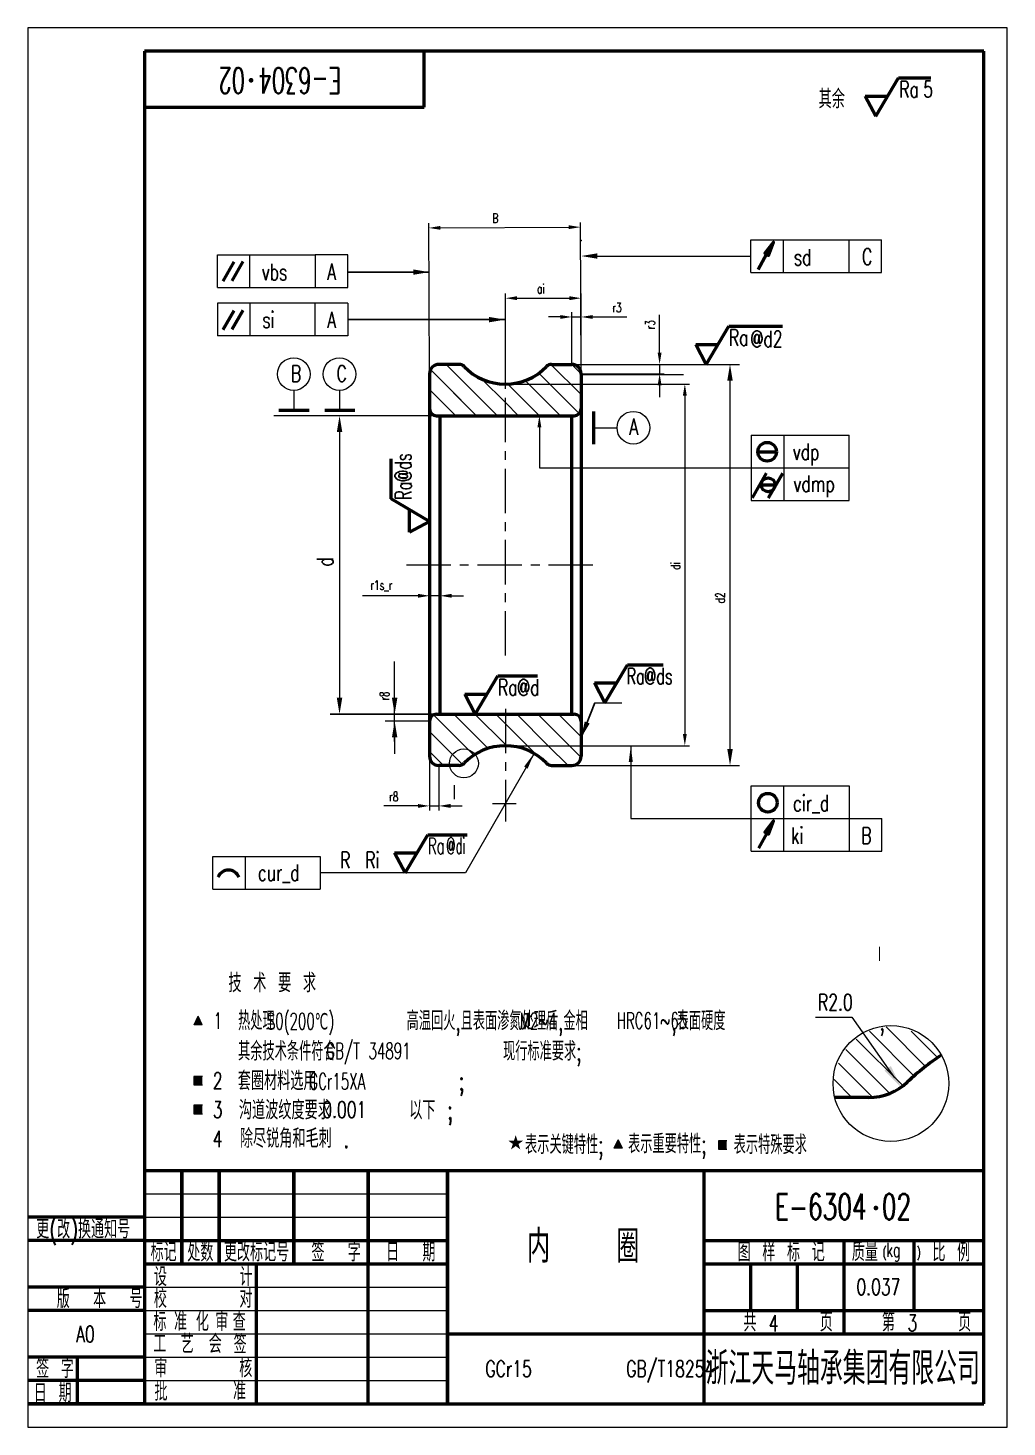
# Model space of a CAD drawing. Header units: millimetres. Extents: x 3824 to 4736, y 762 to 1063.
# Drawn here: x 4293 to 4503, y 762.8 to 1062.8 of the extents above; entities that cross this region are included whole.
import ezdxf
from ezdxf.enums import TextEntityAlignment as Align

# ---------------------------------------------------------------- set-up
doc = ezdxf.new("R2010")
doc.units = ezdxf.units.MM
doc.header["$PDSIZE"] = -5
doc.linetypes.add('ACAD_ISO10W100', pattern=[18.5, 12, -3, 0.5, -3])
doc.linetypes.add('CENTER', pattern=[50.8, 31.75, -6.35, 6.35, -6.35])
doc.layers.get('0').update_dxf_attribs({"lineweight": 18})
doc.layers.get('DEFPOINTS').update_dxf_attribs({"lineweight": 18})
for name, color, linetype, lineweight in [('1', 7, 'Continuous', 50), ('2', 7, 'Continuous', 18), ('3', 7, 'CENTER', 18), ('90', 7, 'Continuous', 18), ('Bstart', 7, 'Continuous', 18), ('中心线', 7, 'CENTER', 18), ('文字', 7, 'Continuous', 18), ('粗实线', 7, 'Continuous', 50)]:
    doc.layers.add(name, color=color, linetype=linetype, lineweight=lineweight)
doc.styles.add('HZ', font='txt.shx', dxfattribs={"width": 0.7, "bigfont": 'hztxt.shx'})
doc.styles.add('HZTXT', font='txt.shx', dxfattribs={"width": 0.667, "bigfont": 'hztxt.shx'})
doc.styles.get("Standard").update_dxf_attribs({"font": 'txt.shx', "bigfont": 'gbcbig.shx'})
doc.styles.add('标准', font='SimSun.ttf', dxfattribs={"width": 0.667})
doc.dimstyles.new('wxh1', dxfattribs={"dimtxt": 2, "dimasz": 2.5, "dimexe": 1, "dimexo": 0, "dimgap": 1, "dimtad": 1, "dimdsep": 46, "dimtxsty": 'Standard', "dimcen": 0, "dimclrd": 7, "dimclre": 7, "dimclrt": 7, "dimadec": 0, "dimazin": 0, "dimtfac": 1, "dimtmove": 0, "dimatfit": 3, "dimfxl": 1, "dimlwd": 20, "dimlwe": 20, "dimarcsym": 0})
doc.dimstyles.new('小', dxfattribs={"dimtxt": 0.5, "dimasz": 0.5, "dimexe": 0.2, "dimexo": 0, "dimtad": 1, "dimdsep": 46, "dimtxsty": '标准', "dimblk": '_CAXARROW', "dimcen": 0, "dimdle": 6, "dimazin": 2, "dimtfac": 0.707107, "dimtdec": 3, "dimtmove": 2, "dimatfit": 3, "dimfxl": 1, "dimfrac": 2, "dimtolj": 1, "dimarcsym": 1})

# ---------------------------------------------------------------- blocks, each defined once
blk = doc.blocks.new('_CAXARROW')
blk.add_hatch(color=0).paths.add_polyline_path([(0, 0), (-1, 0.125), (-1, -0.125)], flags=0)
blk = doc.blocks.new('*D27')
at = {"layer": 'Bstart', "color": 7, "lineweight": 20, "transparency": 16777216}
for p, q in [((4379.18, 906.68), (4379.18, 895)), ((4381.18, 904.68), (4381.18, 895)), ((4376.68, 896), (4369.35, 896)), ((4379.18, 896), (4381.18, 896)), ((4383.68, 896), (4386.18, 896))]:
    blk.add_line(p, q, dxfattribs=at)
at = {"layer": 'Bstart', "color": 7, "transparency": 16777216}
for points in [[(4376.68, 895.58), (4376.68, 896.42), (4379.18, 896)], [(4383.68, 896.42), (4383.68, 895.58), (4381.18, 896)]]:
    blk.add_solid(points, dxfattribs=at)
at = {"layer": 'DEFPOINTS', "color": 0, "transparency": 16777216}
for p in [(4379.18, 906.68), (4381.18, 904.68), (4381.18, 896)]:
    blk.add_point(p, dxfattribs=at)
at = {"layer": 'Bstart', "color": 7, "transparency": 16777216, "insert": (4371.52, 898), "char_height": 2, "attachment_point": 5, "style": 'HZ'}
blk.add_mtext('r8', dxfattribs=at)
blk = doc.blocks.new('*D32')
at = {"layer": 'Bstart', "color": 7, "lineweight": 20, "transparency": 16777216}
for p, q in [((4379.18, 988.68), (4379.01, 1020.94)), ((4381.51, 1019.95), (4409.03, 1020.1)), ((4411.7, 988.85), (4411.53, 1021.11))]:
    blk.add_line(p, q, dxfattribs=at)
at = {"layer": 'Bstart', "color": 7, "transparency": 16777216}
for points in [[(4381.51, 1020.37), (4381.52, 1019.54), (4379.01, 1019.94)], [(4409.03, 1019.68), (4409.03, 1020.52), (4411.53, 1020.11)]]:
    blk.add_solid(points, dxfattribs=at)
at = {"layer": 'DEFPOINTS', "color": 0, "transparency": 16777216}
for p in [(4411.53, 1020.11), (4379.18, 988.68), (4411.7, 988.85)]:
    blk.add_point(p, dxfattribs=at)
at = {"layer": 'Bstart', "color": 7, "transparency": 16777216, "insert": (4393.28, 1022.02), "char_height": 2, "attachment_point": 5, "rotation": 0.3083, "style": 'HZ'}
blk.add_mtext('B', dxfattribs=at)
blk = doc.blocks.new('*D33')
at = {"layer": 'Bstart', "color": 7, "lineweight": 20, "transparency": 16777216}
for p, q in [((4395.44, 986.45), (4395.44, 1005.87)), ((4411.7, 986.45), (4411.7, 1005.87)), ((4397.94, 1004.87), (4409.2, 1004.87))]:
    blk.add_line(p, q, dxfattribs=at)
at = {"layer": 'Bstart', "color": 7, "transparency": 16777216}
for points in [[(4397.94, 1005.29), (4397.94, 1004.46), (4395.44, 1004.87)], [(4409.2, 1004.46), (4409.2, 1005.29), (4411.7, 1004.87)]]:
    blk.add_solid(points, dxfattribs=at)
at = {"layer": 'DEFPOINTS', "color": 0, "transparency": 16777216}
for p in [(4411.7, 1004.87), (4395.44, 986.45), (4411.7, 986.45)]:
    blk.add_point(p, dxfattribs=at)
at = {"layer": 'Bstart', "color": 7, "transparency": 16777216, "insert": (4403.06, 1006.87), "char_height": 2, "attachment_point": 5, "style": 'HZ'}
blk.add_mtext('ai', dxfattribs=at)
blk = doc.blocks.new('*D34')
at = {"layer": 'Bstart', "color": 7, "lineweight": 20, "transparency": 16777216}
for p, q in [((4407.2, 1000.85), (4404.7, 1000.85)), ((4409.7, 990.68), (4409.7, 1001.85)), ((4409.7, 1000.85), (4411.7, 1000.85)), ((4411.7, 988.53), (4411.7, 1001.85)), ((4414.2, 1000.85), (4421.53, 1000.85))]:
    blk.add_line(p, q, dxfattribs=at)
at = {"layer": 'Bstart', "color": 7, "transparency": 16777216}
for points in [[(4407.2, 1000.43), (4407.2, 1001.26), (4409.7, 1000.85)], [(4414.2, 1001.26), (4414.2, 1000.43), (4411.7, 1000.85)]]:
    blk.add_solid(points, dxfattribs=at)
at = {"layer": 'DEFPOINTS', "color": 0, "transparency": 16777216}
for p in [(4411.7, 1000.85), (4409.7, 990.68), (4411.7, 988.53)]:
    blk.add_point(p, dxfattribs=at)
at = {"layer": 'Bstart', "color": 7, "transparency": 16777216, "insert": (4419.37, 1002.85), "char_height": 2, "attachment_point": 5, "style": 'HZ'}
blk.add_mtext('r3', dxfattribs=at)
blk = doc.blocks.new('*D35')
at = {"layer": 'Bstart', "color": 7, "lineweight": 20, "transparency": 16777216}
for p, q in [((4428.53, 993.18), (4428.53, 1001.34)), ((4409.69, 990.68), (4429.53, 990.68)), ((4428.53, 990.68), (4428.53, 988.67)), ((4411.7, 988.67), (4429.53, 988.67)), ((4428.53, 986.17), (4428.53, 983.67))]:
    blk.add_line(p, q, dxfattribs=at)
at = {"layer": 'Bstart', "color": 7, "transparency": 16777216}
for points in [[(4428.11, 993.18), (4428.95, 993.18), (4428.53, 990.68)], [(4428.95, 986.17), (4428.11, 986.17), (4428.53, 988.67)]]:
    blk.add_solid(points, dxfattribs=at)
at = {"layer": 'DEFPOINTS', "color": 0, "transparency": 16777216}
for p in [(4409.69, 990.68), (4411.7, 988.67), (4428.53, 988.67)]:
    blk.add_point(p, dxfattribs=at)
at = {"layer": 'Bstart', "color": 7, "transparency": 16777216, "insert": (4426.53, 999.18), "char_height": 2, "attachment_point": 5, "rotation": 90, "style": 'HZ'}
blk.add_mtext('r3', dxfattribs=at)
blk = doc.blocks.new('*D36')
at = {"layer": 'Bstart', "color": 7, "lineweight": 20, "transparency": 16777216}
for p, q in [((4379.18, 979.68), (4379.18, 940.06)), ((4381.46, 979.68), (4381.46, 940.06)), ((4376.68, 941.06), (4364.82, 941.06)), ((4381.46, 941.06), (4379.18, 941.06)), ((4383.96, 941.06), (4386.46, 941.06))]:
    blk.add_line(p, q, dxfattribs=at)
at = {"layer": 'Bstart', "color": 7, "transparency": 16777216}
for points in [[(4376.68, 940.64), (4376.68, 941.48), (4379.18, 941.06)], [(4383.96, 941.48), (4383.96, 940.64), (4381.46, 941.06)]]:
    blk.add_solid(points, dxfattribs=at)
at = {"layer": 'DEFPOINTS', "color": 0, "transparency": 16777216}
for p in [(4379.18, 979.68), (4381.46, 979.68), (4379.18, 941.06)]:
    blk.add_point(p, dxfattribs=at)
at = {"layer": 'Bstart', "color": 7, "transparency": 16777216, "insert": (4368.85, 943.23), "char_height": 2, "attachment_point": 5, "style": 'HZ'}
blk.add_mtext('r1s_r', dxfattribs=at)
blk = doc.blocks.new('*D37')
at = {"layer": 'Bstart', "color": 7, "lineweight": 20, "transparency": 16777216}
for p, q in [((4395.44, 986.45), (4434.94, 986.45)), ((4433.94, 983.95), (4433.94, 911.41)), ((4395.44, 908.91), (4434.94, 908.91))]:
    blk.add_line(p, q, dxfattribs=at)
at = {"layer": 'Bstart', "color": 7, "transparency": 16777216}
for points in [[(4434.36, 983.95), (4433.52, 983.95), (4433.94, 986.45)], [(4433.52, 911.41), (4434.36, 911.41), (4433.94, 908.91)]]:
    blk.add_solid(points, dxfattribs=at)
at = {"layer": 'DEFPOINTS', "color": 0, "transparency": 16777216}
for p in [(4395.44, 986.45), (4395.44, 908.91), (4433.94, 908.91)]:
    blk.add_point(p, dxfattribs=at)
at = {"layer": 'Bstart', "color": 7, "transparency": 16777216, "insert": (4431.94, 947.48), "char_height": 2, "attachment_point": 5, "rotation": 90, "style": 'HZ'}
blk.add_mtext('di', dxfattribs=at)

msp = doc.modelspace()

# ---------------------------------------------------------------- hatches: boundary and pattern name
at = {"linetype": 'Continuous'}
for points in [[(4379.18199922, 1010.46608418), (4375.68199922, 1010.02858418), (4375.68199922, 1010.90358418)], [(4395.44104272, 1000.27605805), (4391.94104272, 999.83855805), (4391.94104272, 1000.71355805)], [(4401.59374296, 907.24991809), (4400.22913786, 903.99734078), (4399.47049129, 904.43332288)], [(4422.34289717, 908.90754355), (4422.78039717, 905.40754355), (4421.90539717, 905.40754355)]]:
    msp.add_hatch(color=0, dxfattribs=at).paths.add_polyline_path(points, flags=0)
for points in [[(4402.3285472, 977.17697139), (4402.74521387, 979.67697139), (4403.16188054, 977.17697139)], [(4371.11330164, 919.17697139), (4372.27996831, 919.17697139), (4371.69663498, 915.67697139)], [(4371.11330164, 910.67697139), (4372.27996831, 910.67697139), (4371.69663498, 914.17697139)], [(4478.13151993, 840.22068309), (4476.76809477, 839.26211665), (4480.32550668, 835.65112441)]]:
    msp.add_hatch(color=0).paths.add_polyline_path(points, flags=0)
at = {"ltscale": 0.3}
for points in [[(4330.39320602, 849.07493558), (4329.5277898, 850.91412041), (4328.66237359, 849.07493558), (4330.39320602, 849.07493558)], [(4420.53540341, 822.58483924), (4419.6699872, 824.42402406), (4418.80457098, 822.58483924), (4420.53540341, 822.58483924)]]:
    msp.add_hatch(color=0, dxfattribs=at).paths.add_polyline_path(points)
for points in [[(4330.45103693, 838.00946154), (4328.65103693, 838.00946154), (4328.65103693, 836.20946154), (4330.45103693, 836.20946154), (4330.45103693, 838.00946154)], [(4330.45103693, 831.79909183), (4328.65103693, 831.79909183), (4328.65103693, 829.99909183), (4330.45103693, 829.99909183), (4330.45103693, 831.79909183)], [(4442.93557509, 824.19340786), (4441.13557509, 824.19340786), (4441.13557509, 822.39340786), (4442.93557509, 822.39340786), (4442.93557509, 824.19340786)]]:
    msp.add_hatch(color=256).paths.add_polyline_path(points)

# ---------------------------------------------------------------- linework, layer by layer
at = {"color": 0}
for p, q in [((4415.20008622, 1013.91334986), (4448.12214749, 1013.91334986)), ((4361.6657494, 1010.46608418), (4361.6657494, 1010.46608418)), ((4361.6657494, 1000.27605805), (4361.6657494, 1000.27605805)), ((4409.6911476, 990.67697139), (4433.5196399, 990.67697139)), ((4409.75378619, 990.67697139), (4428.67374193, 990.67697139)), ((4411.70008622, 988.5293279), (4433.5196399, 988.5293279)), ((4412.32508622, 988.5293279), (4433.65870277, 988.5293279)), ((4377.28757846, 979.67697139), (4345.80854031, 979.65464643)), ((4402.74521387, 977.17697139), (4402.74521387, 968.51750259)), ((4371.69663498, 919.17697139), (4371.69663498, 922.67697139)), ((4414.66587566, 918.07075552), (4420.44416086, 918.07075552)), ((4414.66587566, 918.07075552), (4414.66587566, 918.07075552)), ((4371.69663498, 914.17697139), (4371.69663498, 915.67697139)), ((4371.69663498, 910.67697139), (4371.69663498, 907.17697139)), ((4422.34289717, 893.29852723), (4422.34289717, 893.29852723)), ((4386.86851014, 881.62673908), (4386.86851014, 881.62673908)), ((4461.96691517, 850.71650775), (4469.75797464, 850.71650775)), ((4469.75797464, 850.71650775), (4478.89129132, 837.7256569)), ((4480.61442055, 836.11196232), (4470.72390283, 846.00248005)), ((4483.21249268, 838.00401825), (4473.55008259, 847.66642835)), ((4485.72005691, 839.98658208), (4477.11029108, 848.59634791)), ((4488.22762114, 841.96914592), (4482.48724415, 847.7095229)), ((4477.8790963, 834.35715851), (4468.47033974, 843.76591508)), ((4474.11594386, 833.63018289), (4466.90540177, 840.84072498)), ((4469.75881842, 833.49718028), (4465.9527516, 837.30324709)), ((4318.04732085, 812.81511305), (4383.04727346, 812.81511305)), ((4318.04732085, 807.81511305), (4383.04727346, 807.81511305)), ((4318.04732085, 792.81511305), (4383.04727346, 792.81511305)), ((4318.04732085, 787.81511305), (4383.04727346, 787.81511305)), ((4318.04732085, 782.81511305), (4383.04727346, 782.81511305)), ((4318.04732085, 777.81511305), (4383.04727346, 777.81511305)), ((4318.04732085, 772.81511305), (4383.04727346, 772.81511305))]:
    msp.add_line(p, q, dxfattribs=at)
at = {"color": 0, "linetype": 'Continuous'}
for p, q in [((4379.18199922, 1010.46608418), (4361.6657494, 1010.46608418)), ((4395.44104272, 1000.27605805), (4361.6657494, 1000.27605805)), ((4443.62941073, 908.17697139), (4443.62941073, 987.17697139)), ((4401.59374296, 907.24991809), (4386.86851014, 881.62673908)), ((4422.34289717, 908.90754355), (4422.34289717, 893.29852723))]:
    msp.add_line(p, q, dxfattribs=at)
at = {"linetype": 'Continuous'}
for p, q in [((4407.70008622, 990.67697139), (4445.62941073, 990.67697139)), ((4381.46077779, 979.67697139), (4357.87524385, 979.67697139)), ((4379.18199922, 914.17697139), (4379.18199922, 934.78580717)), ((4381.46077779, 915.67697139), (4381.46077779, 934.78580717)), ((4381.46077779, 915.67697139), (4357.87524385, 915.67697139)), ((4407.70008622, 904.67697139), (4445.62941073, 904.67697139))]:
    msp.add_line(p, q, dxfattribs=at)
at = {"color": 0, "lineweight": 18}
for p, q in [((4381.46077779, 915.67697139), (4369.69663498, 915.67697139)), ((4379.18199922, 914.17697139), (4369.69663498, 914.17697139))]:
    msp.add_line(p, q, dxfattribs=at)
at = {"color": 0, "ltscale": 0.3}
for p, q in [((4328.66237359, 849.07493558), (4329.5277898, 850.91412041)), ((4330.39320602, 849.07493558), (4328.66237359, 849.07493558)), ((4330.39320602, 849.07493558), (4329.5277898, 850.91412041)), ((4418.80457098, 822.58483924), (4419.6699872, 824.42402406)), ((4420.53540341, 822.58483924), (4418.80457098, 822.58483924)), ((4420.53540341, 822.58483924), (4419.6699872, 824.42402406))]:
    msp.add_line(p, q, dxfattribs=at)
for p, q in [((4328.65103693, 838.00946154), (4328.65103693, 836.20946154)), ((4330.45103693, 838.00946154), (4328.65103693, 838.00946154)), ((4328.65103693, 836.20946154), (4330.45103693, 836.20946154)), ((4328.65103693, 831.79909183), (4328.65103693, 829.99909183)), ((4330.45103693, 831.79909183), (4328.65103693, 831.79909183)), ((4328.65103693, 829.99909183), (4330.45103693, 829.99909183)), ((4441.13557509, 824.19340786), (4441.13557509, 822.39340786)), ((4442.93557509, 824.19340786), (4441.13557509, 824.19340786)), ((4441.13557509, 822.39340786), (4442.93557509, 822.39340786))]:
    msp.add_line(p, q)
for points in [[(4340.65581323, 1051.59807274, 0.5, 0.5, 1), (4341.15581323, 1051.59807274, 0.5, 0.5, 1)], [(4474.67576218, 809.78014021, 0.5, 0.5, 1), (4475.17576218, 809.78014021, 0.5, 0.5, 1)]]:
    msp.add_lwpolyline(points, format="xyseb", close=True)
at = {"color": 0}
for centre, radius in [((4386.55196132, 905.12573254), 3.10195288), ((4478.13946627, 836.48224771), 12.40781151)]:
    msp.add_circle(centre, radius, dxfattribs=at)
for points in [[(4415.20008622, 1013.33001652), (4411.70008622, 1013.91334986), (4415.20008622, 1014.49668319)], [(4444.21274406, 987.17697139), (4443.0460774, 987.17697139), (4443.62941073, 990.67697139)], [(4360.45857718, 976.17697139), (4359.29191052, 976.17697139), (4359.87524385, 979.67697139)], [(4359.29191052, 919.17697139), (4360.45857718, 919.17697139), (4359.87524385, 915.67697139)], [(4443.0460774, 908.17697139), (4444.21274406, 908.17697139), (4443.62941073, 904.67697139)]]:
    msp.add_solid(points, dxfattribs=at)
at = {"layer": '1', "color": 0}
for p, q in [((4498.04732085, 1057.81511305), (4318.04732085, 1057.81511305)), ((4318.04732085, 1057.81511305), (4318.04732085, 767.81511305)), ((4378.04732085, 1045.81511305), (4378.04732085, 1057.81511305)), ((4498.04732085, 767.81511305), (4498.04732085, 1057.81511305)), ((4318.04732085, 1045.81511305), (4378.04732085, 1045.81511305)), ((4451.46730217, 1014.28282355), (4449.66194406, 1011.05950739)), ((4334.91387245, 1008.52049571), (4337.2923237, 1012.6400941)), ((4336.88066037, 1008.61834783), (4339.24043739, 1012.70560151)), ((4334.91387245, 998.1244683), (4337.2923237, 1002.2440667)), ((4336.88066037, 998.22232042), (4339.24043739, 1002.30957411)), ((4385.52027647, 990.67697139), (4381.18199934, 990.67697139)), ((4405.36181152, 990.67696944), (4409.70008179, 990.67695665)), ((4379.18199934, 988.67697131), (4379.18200283, 906.67697131)), ((4411.70007589, 988.67694632), (4411.69965262, 906.67696107)), ((4353.38902764, 980.81536914), (4346.88902764, 980.81536914)), ((4363.18668498, 980.81536914), (4356.68668498, 980.81536914)), ((4380.68199922, 979.67697139), (4410.20008622, 979.67697139)), ((4381.46077779, 915.67697139), (4381.46077779, 979.67697139)), ((4409.70779641, 915.67697139), (4409.70779641, 979.67697139)), ((4414.39387199, 973.60344486), (4414.39387199, 980.60344486)), ((4449.60375472, 971.94423914), (4453.60375472, 971.94423914)), ((4448.46069891, 962.08755558), (4451.48353055, 967.32325356)), ((4451.90962666, 962.07521403), (4454.9395837, 967.32325356)), ((4450.31654034, 964.85104452), (4453.31654034, 964.85104452)), ((4380.68199922, 915.67697139), (4410.20008622, 915.67697139)), ((4385.52027647, 904.67697139), (4381.18200283, 904.67697139)), ((4405.36180897, 904.67697139), (4409.69965262, 904.67697139)), ((4451.51074181, 890.17663004), (4449.70538369, 886.95331387)), ((4473.42746259, 833.49718028), (4466.09607974, 833.49718028)), ((4318.04732085, 817.81511305), (4498.04732085, 817.81511305)), ((4326.04732085, 817.81511305), (4326.04732085, 797.81511305)), ((4334.04732085, 817.81511305), (4334.04732085, 797.81511305)), ((4350.04732085, 817.81511305), (4350.04732085, 797.81511305)), ((4366.04732085, 817.81511305), (4366.04732085, 797.81511305)), ((4383.04732085, 817.81511305), (4383.04732085, 767.81511305)), ((4438.04732085, 817.81511305), (4438.04732085, 767.81511305)), ((4438.04732085, 802.81511305), (4498.04732085, 802.81511305)), ((4468.04732085, 802.81511305), (4468.04732085, 782.81511305)), ((4483.04732085, 802.81511305), (4483.04732085, 787.81511305)), ((4438.04732085, 797.81511305), (4498.04732085, 797.81511305)), ((4448.04732085, 797.81511305), (4448.04732085, 787.81511305)), ((4458.04732085, 797.81511305), (4458.04732085, 787.81511305)), ((4438.04732085, 787.81511305), (4498.04732085, 787.81511305)), ((4438.04732085, 782.81511305), (4498.04732085, 782.81511305)), ((4293.04732085, 767.81511305), (4498.04732085, 767.81511305))]:
    msp.add_line(p, q, dxfattribs=at)
for points in [[(4451.46730217, 1014.28282355), (4452.93329838, 1016.90023738), (4451.0746901, 1014.50272299), (4451.85991425, 1014.06292412), (4452.93329838, 1016.90023738)], [(4451.28408321, 1014.38544329), (4452.20030028, 1015.59153047), (4451.65052114, 1014.18020382)], [(4451.51074181, 890.17663004), (4452.97673802, 892.79404386), (4451.11812973, 890.39652947), (4451.90335388, 889.95673061), (4452.97673802, 892.79404386)], [(4451.32752284, 890.27924978), (4452.24373991, 891.48533695), (4451.69396078, 890.07401031)]]:
    msp.add_lwpolyline(points, dxfattribs=at)
for centre, radius in [((4451.60375472, 971.94423914), 2), ((4451.81654034, 964.85104452), 1.5), ((4451.73624843, 896.68473342), 2)]:
    msp.add_circle(centre, radius, dxfattribs=at)
for centre, radius, start, end in [((4381.18199934, 988.67697139), 2, 90, 180.0000024148), ((4385.52027647, 989.17697139), 1.5, 43.8097070939, 90), ((4395.44104272, 998.69387116), 12.24747191, 223.8097070939, 316.1902816335), ((4405.36180709, 989.17696944), 1.5, 89.9998309971, 136.1902816335), ((4409.70007589, 988.67695665), 2, 359.9997042441, 89.9998309964), ((4380.68199922, 981.17697139), 1.5, 180, 270), ((4410.20008622, 981.17697139), 1.5, 270.0000000002, 0), ((4380.68199922, 914.17697139), 1.5, 90, 180), ((4410.20008622, 914.17697139), 1.5, 0, 90), ((4381.18200283, 906.67697139), 2, 180.0000024148, 270), ((4395.44104272, 896.66007163), 12.24747191, 43.8097070939, 136.1902929061), ((4409.69965262, 906.67697139), 2, 270, 359.9997042466), ((4385.52027647, 906.17697139), 1.5, 270, 316.1902929061), ((4405.36180897, 906.17697139), 1.5, 223.8097070939, 270), ((4336.04226675, 879.87061828), 2.38529307, 20.1777104911, 159.8222895089), ((4515.59158371, 801.42958122), 48.98988766, 122.9266834611, 133.7354590268), ((4473.42746259, 845.49718028), 12, 270, 313.7354590268)]:
    msp.add_arc(centre, radius, start, end, dxfattribs=at)
at = {"layer": '2', "color": 0}
for p, q in [((4503.04732085, 1062.81511305), (4293.04732085, 1062.81511305)), ((4293.04732085, 1062.81511305), (4293.04732085, 762.81511305)), ((4503.04732085, 762.81511305), (4503.04732085, 1062.81511305)), ((4448.12214749, 1010.40472074), (4448.12214749, 1017.40472074)), ((4448.12214749, 1017.40472074), (4476.12214749, 1017.40472074)), ((4455.12214749, 1010.40472074), (4455.12214749, 1017.40472074)), ((4469.12214749, 1017.40472074), (4469.12214749, 1010.40472074)), ((4476.12214749, 1010.40472074), (4476.12214749, 1017.40472074)), ((4333.6657494, 1014.17243355), (4340.6657494, 1014.17243355)), ((4333.6657494, 1007.17243355), (4333.6657494, 1014.17243355)), ((4340.6657494, 1014.17243355), (4354.6657494, 1014.17243355)), ((4340.6657494, 1007.17243355), (4340.6657494, 1014.17243355)), ((4361.6657494, 1014.17243355), (4354.6657494, 1014.17243355)), ((4354.6657494, 1014.17243355), (4354.6657494, 1007.17243355)), ((4361.6657494, 1007.17243355), (4361.6657494, 1014.17243355)), ((4379.18199922, 1010.46608418), (4361.6657494, 1010.46608418)), ((4448.12214749, 1010.40472074), (4476.12214749, 1010.40472074)), ((4333.6657494, 1007.17243355), (4340.6657494, 1007.17243355)), ((4340.6657494, 1007.17243355), (4354.6657494, 1007.17243355)), ((4354.6657494, 1007.17243355), (4361.6657494, 1007.17243355)), ((4361.6657494, 1003.77570995), (4333.6657494, 1003.77570995)), ((4333.6657494, 1003.77570995), (4333.6657494, 996.77640614)), ((4340.6657494, 1003.77570995), (4340.6657494, 996.77640614)), ((4354.6657494, 996.77640614), (4354.6657494, 1003.77570995)), ((4361.6657494, 1003.77570995), (4361.6657494, 996.77640614)), ((4361.6657494, 996.77640614), (4333.6657494, 996.77640614)), ((4393.76495775, 979.67697139), (4382.76495775, 990.67697139)), ((4411.70008622, 984.19248323), (4405.21559805, 990.67697139)), ((4411.70008622, 988.66803278), (4409.69116233, 990.67695667)), ((4389.27482969, 979.67697139), (4379.31864528, 989.6331558)), ((4395.44104272, 982.49101448), (4390.40019326, 987.53186395)), ((4400.46591408, 986.44639924), (4399.70113333, 987.21118)), ((4404.95604214, 986.44639924), (4402.62662983, 988.77581156)), ((4411.70008622, 988.20668441), (4411.70008622, 988.85197139)), ((4350.13902764, 980.81536914), (4350.13902764, 985.09487619)), ((4359.93668498, 980.81536914), (4359.95997381, 985.09555208)), ((4384.78470163, 979.67697139), (4379.18199922, 985.2796738)), ((4389.27482969, 979.67697139), (4382.75090254, 986.20089854)), ((4395.97578602, 986.44639924), (4395.96459074, 986.45759453)), ((4402.74521387, 979.67697139), (4395.97578602, 986.44639924)), ((4407.23534193, 979.67697139), (4400.46591408, 986.44639924)), ((4411.27336234, 980.12907905), (4404.95604214, 986.44639924)), ((4398.25508581, 979.67697139), (4395.44104272, 982.49101448)), ((4380.22244143, 979.74910353), (4379.25413136, 980.7174136)), ((4359.87524385, 976.67697139), (4359.87524385, 918.67697139)), ((4414.39387199, 977.10344486), (4419.39981103, 977.10344486)), ((4448.16558712, 975.51750259), (4469.16558712, 975.51750259)), ((4448.16558712, 975.51750259), (4448.16558712, 961.51750259)), ((4455.16558712, 975.51750259), (4455.16558712, 961.573526)), ((4469.16558712, 961.51750259), (4469.16558712, 975.51750259)), ((4402.74521387, 968.51750259), (4469.16558712, 968.51750259)), ((4448.16558712, 961.51750259), (4469.16558712, 961.51750259)), ((4357.87524385, 915.67697139), (4381.46077779, 915.67697139)), ((4388.70868386, 906.89119632), (4380.05859121, 915.54128897)), ((4391.75143619, 908.33857205), (4384.41303684, 915.67697139)), ((4395.44104272, 909.13909358), (4388.9031649, 915.67697139)), ((4395.44104272, 913.62922164), (4393.39329296, 915.67697139)), ((4404.65284887, 908.90754355), (4397.88342102, 915.67697139)), ((4411.70008622, 906.35043426), (4402.37354908, 915.67697139)), ((4411.70008622, 910.84056232), (4406.86367714, 915.67697139)), ((4400.16272081, 908.90754355), (4395.44104272, 913.62922164)), ((4386.2457009, 904.86405121), (4379.18199922, 911.92775289)), ((4395.67259275, 908.90754355), (4395.44104272, 909.13909358)), ((4382.20105953, 904.67697139), (4379.18199922, 907.6960317)), ((4395.67482418, 908.90531212), (4395.67259275, 908.90754355)), ((4402.19002815, 906.88023621), (4400.16272081, 908.90754355)), ((4408.88342102, 904.67697139), (4404.65284887, 908.90754355)), ((4422.34289717, 908.90754355), (4422.34289717, 893.29852723)), ((4448.16558712, 900.29852723), (4469.16558712, 900.29852723)), ((4448.16558712, 886.29852723), (4448.16558712, 900.29852723)), ((4455.16558712, 886.29852723), (4455.16558712, 900.29852723)), ((4469.16558712, 900.29852723), (4469.16558712, 886.29852723)), ((4422.34289717, 893.29852723), (4476.16558712, 893.29852723)), ((4476.16558712, 886.29852723), (4476.16558712, 893.29852723)), ((4332.69678227, 885.12673908), (4355.73304644, 885.12673908)), ((4332.69678227, 878.12673908), (4332.69678227, 885.12673908)), ((4339.69678227, 878.12673908), (4339.69678227, 885.12673908)), ((4355.73304644, 885.12673908), (4355.73304644, 878.12673908)), ((4448.16558712, 886.29852723), (4476.16558712, 886.29852723)), ((4386.86851014, 881.62673908), (4355.73304644, 881.62673908)), ((4332.69678227, 878.12673908), (4355.73304644, 878.12673908)), ((4318.04732085, 812.81511305), (4383.04732085, 812.81511305)), ((4318.04732085, 807.81511305), (4383.04732085, 807.81511305)), ((4293.04732085, 762.81511305), (4503.04732085, 762.81511305))]:
    msp.add_line(p, q, dxfattribs=at)
at = {"layer": '2', "color": 0, "linetype": 'ByBlock'}
msp.add_line((4371.69663498, 909.81839295), (4371.69663498, 926.99978227), dxfattribs=at)
at = {"layer": '2', "color": 0}
for centre in [(4350.0491373, 988.59372167), (4359.84679464, 988.59372167), (4422.89981103, 977.10344486)]:
    msp.add_circle(centre, 3.5, dxfattribs=at)
at = {"layer": '2', "color": 0, "linetype": 'ByBlock'}
msp.add_point((4411.68379606, 1017.24414261), dxfattribs=at)
at = {"layer": '3', "color": 0}
msp.add_line((4392.7051817, 896.54368739), (4397.75613961, 896.54368739), dxfattribs=at)
at = {"layer": '中心线', "color": 0, "ltscale": 0.3}
for p, q in [((4395.44104272, 928.26759323), (4395.44104272, 1002.67037288)), ((4374.23484906, 947.67697139), (4415.4038493, 947.67697139)), ((4395.44104272, 916.82370393), (4395.44104272, 892.68356991))]:
    msp.add_line(p, q, dxfattribs=at)
at = {"layer": '粗实线', "color": 0}
for p, q in [((4474.87322856, 1043.9075524), (4479.75875743, 1052.11460519)), ((4474.87322856, 1043.9075524), (4479.75875743, 1052.11460519)), ((4479.75875743, 1052.11460519), (4486.70392605, 1052.11460519)), ((4479.75875743, 1052.11460519), (4486.70392605, 1052.11460519)), ((4474.87322856, 1043.9075524), (4472.63508043, 1048.20446419)), ((4474.87322856, 1043.9075524), (4472.63508043, 1048.20446419)), ((4472.63572631, 1048.20322419), (4477.43037411, 1048.20322419)), ((4472.63572631, 1048.20322419), (4477.43037411, 1048.20322419)), ((4438.50310664, 990.67697139), (4443.38863551, 998.88402419)), ((4443.38863551, 998.88402419), (4454.87372051, 998.88402419)), ((4438.50310664, 990.67697139), (4436.26495851, 994.97388319)), ((4436.26560439, 994.97264319), (4441.0602522, 994.97264319)), ((4370.97495012, 961.85895934), (4370.97495012, 970.45605749)), ((4379.18200291, 956.97343048), (4370.97495012, 961.85895934)), ((4374.88633112, 954.73592822), (4374.88633112, 959.53057603)), ((4379.18200291, 956.97343048), (4374.88509112, 954.73528234)), ((4416.79073313, 918.07075552), (4421.676262, 926.27780831)), ((4421.676262, 926.27780831), (4429.28325914, 926.27780831)), ((4388.97827338, 915.67697139), (4393.86380225, 923.88402419)), ((4393.86380225, 923.88402419), (4402.34224584, 923.88402419)), ((4416.79073313, 918.07075552), (4414.552585, 922.36766731)), ((4414.55323088, 922.36642731), (4419.34787869, 922.36642731)), ((4388.97827338, 915.67697139), (4386.74012525, 919.97388319)), ((4386.74077113, 919.97264319), (4391.53541893, 919.97264319)), ((4373.93071772, 881.62673908), (4378.81624658, 889.83379188)), ((4378.81624658, 889.83379188), (4387.27540913, 889.83379188)), ((4373.93071772, 881.62673908), (4371.69256958, 885.92365088)), ((4371.69321546, 885.92241088), (4376.48786327, 885.92241088)), ((4383.04727346, 782.81511305), (4438.04732085, 782.81511305))]:
    msp.add_line(p, q, dxfattribs=at)
at = {"layer": '粗实线', "color": 0, "lineweight": 50}
for p, q in [((4326.04732085, 797.81511305), (4326.04732085, 817.81511305)), ((4334.04732085, 797.81511305), (4334.04732085, 817.81511305)), ((4350.04732085, 797.81511305), (4350.04732085, 817.81511305)), ((4366.04732085, 797.81511305), (4366.04732085, 817.81511305)), ((4383.04727346, 767.81511305), (4383.04727346, 817.81511305)), ((4318.04732085, 807.81511305), (4293.04732085, 807.81511305)), ((4318.04732085, 802.81511305), (4293.04732085, 802.81511305)), ((4318.04732085, 802.81511305), (4383.04727346, 802.81511305)), ((4438.04732085, 802.81511305), (4498.04732085, 802.81511305)), ((4318.04732085, 797.81511305), (4383.04727346, 797.81511305)), ((4342.04727346, 767.81511305), (4342.04727346, 797.81511305)), ((4366.04732085, 767.81511305), (4366.04732085, 797.81511305)), ((4438.04732085, 797.81511305), (4498.04732085, 797.81511305)), ((4318.04732085, 792.81511305), (4293.04732085, 792.81511305)), ((4318.04732085, 787.81511305), (4293.04732085, 787.81511305)), ((4438.04732085, 787.81511305), (4498.04732085, 787.81511305)), ((4438.04732085, 782.81511305), (4498.04732085, 782.81511305)), ((4318.04732085, 777.81511305), (4293.04732085, 777.81511305)), ((4303.63282413, 777.81511305), (4303.63282413, 767.81511305)), ((4318.04732085, 772.81511305), (4293.04732085, 772.81511305)), ((4318.04732085, 767.81511305), (4293.04732085, 767.81511305)), ((4318.04732085, 767.81511305), (4293.04732085, 767.81511305))]:
    msp.add_line(p, q, dxfattribs=at)

# ---------------------------------------------------------------- texts
at = {"color": 0, "linetype": 'Continuous'}
for s, height, style, width, p in [('Ra', 3.5, 'HZ', 0.7, (4479.94729799, 1047.90900097)), ('Ra', 3.5, 'HZ', 0.7, (4479.94729799, 1047.90900097)), ('5', 3.5, 'HZ', 0.7, (4485.0755927, 1047.94812369)), ('5', 3.5, 'HZ', 0.7, (4485.0755927, 1047.94812369)), ('Ra', 3.5, 'HZ', 0.65, (4421.44395244, 922.07220409)), ('Ra', 3.5, 'HZ', 0.7, (4393.85617296, 919.67841997)), ('Ⅰ', 3.5, 'HZ', 0.7, (4383.2753682, 897.08404871)), ('Ra', 3.5, 'HZ', 0.6, (4378.81430295, 885.66771855)), ('Ⅰ', 3.5, 'HZ', 0.7, (4474.47019208, 862.42001438)), ('R2.0', 3.5, 'HZ', 0.7, (4462.49358978, 852.14566571)), ('E-6304 02', 5.5, 'HZTXT', 0.667, (4453.27830984, 807.31838204)), ('(     )', 2, 'HZ', 0.666667, (4476.36663367, 799.27157445)), ('A0', 3.5, 'HZ', 0.7, (4303.38917791, 780.99113185))]:
    msp.add_text(s, height=height, dxfattribs=dict(at, style=style, width=width)).set_placement(p)
at = {"color": 0, "linetype": 'Continuous', "style": 'HZ', "width": 0.7}
for s, height, p in [('d', 3.5, (4358.51622891, 947.32840925)), ('d2', 2, (4442.53556296, 939.47192062))]:
    msp.add_text(s, height=height, rotation=90, dxfattribs=at).set_placement(p)
at = {"color": 0, "linetype": 'ACAD_ISO10W100', "lineweight": 15, "insert": (4395.95534437, 825.06721953), "char_height": 2.5, "width": 13.4002592891, "attachment_point": 1}
msp.add_mtext('{\\fSimSun|b0|i0|c134|p2;★}', dxfattribs=at)
at = {"layer": '2', "color": 0, "linetype": 'Continuous', "style": 'HZTXT', "width": 0.6}
msp.add_text('E-6304 02', height=5.5, rotation=180, dxfattribs=at).set_placement((4360.19928453, 1054.28431705))
at = {"layer": '2', "color": 0, "linetype": 'Continuous', "style": 'HZ', "width": 0.7}
for s, height, p in [('其余', 4.025, (4462.64072585, 1045.57809027)), ('其余', 4.025, (4462.64072585, 1045.57809027)), ('C', 3.5, (4471.9394235, 1012.03618233)), ('A', 3.5, (4357.25363252, 1008.79450789)), ('A', 3.5, (4357.25141495, 998.48257226)), ('B', 3.5, (4349.43866644, 986.96698604)), ('C', 3.5, (4359.23632378, 986.96698604)), ('A', 3.5, (4422.05050296, 975.57287823)), ('B', 3.5, (4471.79628804, 887.89935104)), ('内   圈', 7, (4400.12989061, 798.06358982)), ('浙江天马轴承集团有限公司', 7, (4438.40842114, 771.88363336))]:
    msp.add_text(s, height=height, dxfattribs=at).set_placement(p)
at = {"layer": '2', "style": 'HZ'}
for s, height, width, p in [('技 术 要 求', 4.025, 0.7, (4336.03665166, 856.04398099)), ('  热处理           高温回火,且表面渗氮处理后,金相       ,表面硬度             ,', 4.025, 0.65, (4333.45580525, 847.90808886)), ('S0(200℃)', 3.5, 0.6, (4344.2935362, 848.07591097)), ('  其余技术条件符合              现行标准要求;', 4.025, 0.65, (4333.45580525, 841.3932599)), ('  套圈材料选用           ;', 4.025, 0.7, (4333.0290244, 835.04412168)), ('GCr15XA', 3.5, 0.6, (4353.39072495, 835.1844591)), ('  沟道波纹度要求      以下 ;', 4.025, 0.7, (4333.26873565, 828.76862391)), ('  除尽锐角和毛刺 .', 4.025, 0.7, (4333.47869249, 822.69670003)), ('表示关键特性;', 4.025, 0.65, (4399.66377617, 821.36560163)), ('表示重要特性;', 4.025, 0.65, (4421.76514208, 821.52146113))]:
    msp.add_text(s, height=height, dxfattribs=dict(at, width=width)).set_placement(p)
at = {"layer": '2', "style": 'HZ', "width": 0.65}
msp.add_text('表示特殊要求', height=4.025, dxfattribs=at).set_placement((4452.26658966, 823.54904285), align=Align.MIDDLE)
at = {"layer": '90', "style": 'HZ', "width": 0.6}
for s, p in [('1', (4332.88324073, 848.22874864)), ('M2~4', (4398.53663291, 848.10021571)), ('HRC61~65', (4419.31576709, 848.22179588)), ('GB/T 34891', (4357.02357024, 841.72171333))]:
    msp.add_text(s, height=3.5, dxfattribs=at).set_placement(p)
at = {"layer": '90', "color": 0, "linetype": 'Continuous', "style": 'HZ', "width": 0.7}
msp.add_text('0.037', height=3.5, dxfattribs=at).set_placement((4470.73938284, 791.11878561))
at = {"layer": 'Bstart', "color": 0, "linetype": 'Continuous', "style": 'HZ'}
for s, width, p in [('sd', 0.7, (4457.31878392, 1011.90815187)), ('vbs', 0.7, (4343.21835873, 1008.74525605)), ('si', 0.7, (4343.32382837, 998.49824753)), ('Ra', 0.7, (4443.39415324, 994.67841997)), ('@d2', 0.7, (4447.97554511, 994.39916025)), ('vdp', 0.7, (4457.12638857, 970.17836822)), ('vdmp', 0.7, (4457.28656136, 963.33898205)), ('@ds', 0.65, (4425.17738245, 922.08108769)), ('@d', 0.7, (4397.92829617, 919.66127838)), ('cir_d', 0.7, (4457.13972856, 894.84128243)), ('ki', 0.7, (4456.73803042, 887.89976915)), ('@di', 0.5, (4382.75360467, 885.71054296)), ('R', 0.7, (4360.02173803, 882.6208161)), (' Ri', 0.7, (4363.21819235, 882.61889428)), ('cur_d', 0.7, (4342.37920506, 879.92718919))]:
    msp.add_text(s, height=3.5, dxfattribs=dict(at, width=width)).set_placement(p)
at = {"layer": 'Bstart', "color": 0, "linetype": 'Continuous', "style": 'HZ', "width": 0.65}
for s, height, p in [('@ds', 3.5, (4375.26712956, 965.44437538)), ('Ra', 3.5, (4375.32195474, 961.62416802)), ('r8', 2, (4370.51194217, 918.66462268))]:
    msp.add_text(s, height=height, rotation=90, dxfattribs=at).set_placement(p)
at = {"layer": '文字', "style": 'HZ', "width": 0.7}
for s, p in [('2', (4332.68716152, 835.32607093)), ('3', (4332.68716152, 829.11570122)), ('0.001', (4356.17741045, 829.11570122)), ('4', (4332.69466527, 822.84658859))]:
    msp.add_text(s, height=3.5, dxfattribs=at).set_placement(p)
at = {"layer": '文字', "color": 0, "linetype": 'Continuous', "style": 'HZ'}
for s, height, width, p in [('更(改)换通知号', 4, 0.7, (4294.8077715, 803.23720576)), ('标记', 4, 0.7, (4319.33550982, 798.31511305)), ('处数', 4, 0.7, (4327.2252736, 798.31511305)), ('更改标记号', 4, 0.7, (4335.07611931, 798.31511305)), ('签  字', 4, 0.7, (4353.84916016, 798.31511305)), ('日  期', 4, 0.7, (4369.84834302, 798.31511305)), ('图 样 标 记', 4, 0.7, (4445.26464368, 798.31511305)), ('质量', 4, 0.7, (4469.75623876, 798.38001008)), ('kg', 3, 0.666667, (4477.11616625, 799.31511305)), ('比 例', 4, 0.7, (4487.04176165, 798.31511305)), ('设', 4, 0.7, (4320.06543159, 793.04111143)), (' 计', 4, 0.7, (4335.94470242, 793.04111143)), ('版  本  号', 4, 0.7, (4299.22823916, 788.31511305)), ('校', 4, 0.7, (4320.05440797, 788.36156361)), (' 对', 4, 0.7, (4335.90060793, 788.36156361)), ('标', 4, 0.7, (4319.94346985, 783.40314937)), ('准', 4, 0.7, (4324.37616497, 783.44193044)), ('化', 4, 0.7, (4329.05689463, 783.40314937)), ('审', 4, 0.7, (4333.23057639, 783.40314937)), ('查', 4, 0.7, (4336.96889565, 783.40314937)), ('共     页', 4, 0.7, (4446.51192066, 783.29592895)), ('4', 3.5, 0.7, (4451.93311204, 783.28304833)), ('第     页', 4, 0.7, (4476.20013204, 783.31511305)), ('3', 3.5, 0.7, (4481.70281505, 783.39176503)), ('艺', 4, 0.7, (4325.80260367, 778.62869703)), ('会', 4, 0.7, (4331.81952515, 778.65250655)), ('工', 4, 0.7, (4319.93616918, 778.7048875)), ('签', 4, 0.7, (4337.16024973, 778.55250655)), ('签 字', 4, 0.7, (4294.79144471, 773.31511305)), ('审', 4, 0.7, (4320.1411618, 773.45441205)), (' 核', 4, 0.7, (4335.87060733, 773.45441205)), ('  GCr15        GB/T18254', 3.5, 0.7, (4386.78350389, 773.55389524)), ('日 期', 4, 0.7, (4294.30394503, 768.12681582)), ('批', 4, 0.7, (4320.17829859, 768.4255153)), ('准', 4, 0.7, (4337.02777227, 768.5891975))]:
    msp.add_text(s, height=height, dxfattribs=dict(at, width=width)).set_placement(p)

# ---------------------------------------------------------------- dimensions: what is measured, and where the dimension line sits
at = {"layer": 'Bstart'}
for base, p1, p2, angle, text, picture, middle, dimtype in [((4411.53184323, 1020.11447145), (4379.18199934, 988.67697131), (4411.70008622, 988.85197139), 0.3083413094, 'B', '*D32', (4393.2871973, 1020.01628565), 161), ((4428.53039368, 988.66803278), (4409.6911476, 990.67697139), (4411.70008622, 988.66803278), 90, 'r3', '*D35', (4428.53039368, 999.17697139), 160), ((4433.94066559, 908.90754355), (4395.44104272, 986.44639924), (4395.44104272, 908.90754355), 90, 'di', '*D37', (4433.94066559, 947.47580917), 160)]:
    dim = msp.add_linear_dim(base=base, p1=p1, p2=p2, angle=angle, text=text, dimstyle='wxh1', override={"dimtxsty": 'HZ'}, dxfattribs=at)
    dim.commit()
    dim.dimension.update_dxf_attribs({"geometry": picture, "text_midpoint": middle, "dimtype": dimtype})
for base, p1, p2, text, picture, middle in [((4411.70006438, 1004.8723881), (4395.44104272, 986.44639924), (4411.70006438, 986.44639924), 'ai', '*D33', (4403.0592264, 1004.8723881)), ((4411.70008622, 1000.84592755), (4409.70008179, 990.67695665), (4411.70008622, 988.5293279), 'r3', '*D34', (4419.36675288, 1000.84592755)), ((4379.18199973, 941.06099753), (4381.46077779, 979.67697139), (4379.18199973, 979.67697139), 'r1s_r', '*D36', (4368.84866639, 941.06099753)), ((4381.18200283, 896.00107862), (4379.18200283, 906.67697131), (4381.18200283, 904.67697139), 'r8', '*D27', (4371.51533616, 896.00107862))]:
    dim = msp.add_linear_dim(base=base, p1=p1, p2=p2, text=text, dimstyle='wxh1', override={"dimtxsty": 'HZ'}, dxfattribs=at)
    dim.commit()
    dim.dimension.update_dxf_attribs({"geometry": picture, "text_midpoint": middle, "dimtype": 160})

# ---------------------------------------------------------------- leaders
for points in [[(4379.18199922, 1010.46608418), (4361.6657494, 1010.46608418)], [(4395.44104272, 1000.27605805), (4361.6657494, 1000.27605805)], [(4411.69967789, 910.64491783), (4414.66587566, 918.07075552)]]:
    msp.add_leader(points, dimstyle='小', override={"dimtxt": 3.5, "dimasz": 3.5, "dimexe": 1.2, "dimgap": 1.2, "dimtad": 0, "dimtih": 1, "dimtoh": 1, "dimtxsty": 'HZTXT'})

doc.saveas('drawing.dxf')
